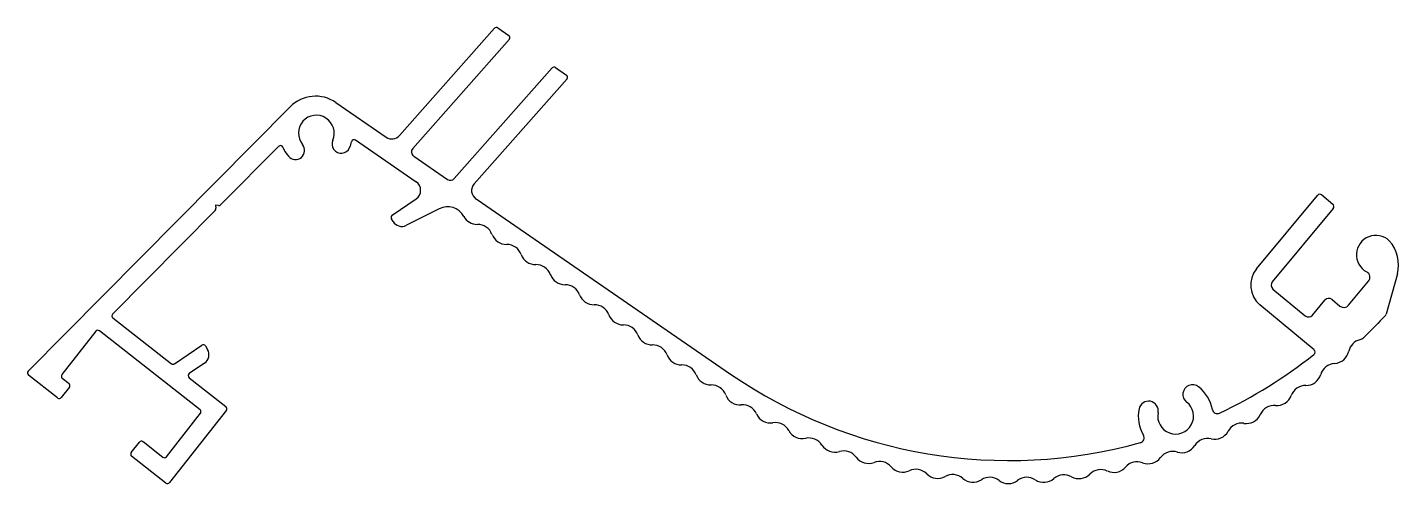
# Model space of a CAD drawing. Extents: x 4 to 138, y 3 to 47.
import ezdxf

# ---------------------------------------------------------------- set-up
doc = ezdxf.new("R2010")
doc.units = 0
doc.layers.get('0').update_dxf_attribs({"linetype": 'CONTINUOUS'})

msp = doc.modelspace()

# ---------------------------------------------------------------- linework, layer by layer
for p, q in [((40.17, 36.73), (49.46, 47.21)), ((49.79, 47.25), (50.86, 46.51)), ((50.91, 46.14), (41.45, 35.46)), ((45.51, 32.52), (55.09, 43.34)), ((55.42, 43.38), (56.5, 42.64)), ((56.55, 42.26), (47.46, 32.01)), ((3.84, 13.67), (29.46, 39.53)), ((33.93, 39.95), (38.86, 36.57)), ((41.79, 32.18), (35.86, 36.26)), ((28.35, 35.67), (22.67, 29.94)), ((41.55, 34.72), (44.86, 32.44)), ((123.98, 23.69), (129.94, 30.87)), ((130.37, 30.92), (131.44, 30.02)), ((22.16, 29.92), (22.21, 29.62)), ((22.45, 29.87), (22.16, 29.92)), ((39.45, 28.93), (41.79, 30.53)), ((44.05, 29.57), (40.84, 27.95)), ((41.79, 30.53), (41.79, 30.53)), ((47.65, 30.52), (72.54, 13.4)), ((131.48, 29.6), (125.52, 22.41)), ((22.14, 29.4), (12.1, 19.27)), ((39.53, 28.33), (39.37, 28.59)), ((137.76, 23.19), (136.67, 19.25)), ((125.59, 21.71), (128.75, 19.09)), ((132.98, 20.13), (134.93, 22.48)), ((129.61, 15.78), (124.32, 20.17)), ((129.45, 19.16), (130.66, 20.62)), ((131.37, 20.69), (132.14, 20.05)), ((12.12, 18.9), (17.85, 14.4)), ((10.47, 17.59), (7.14, 13.34)), ((20.66, 9.91), (10.83, 17.63)), ((18.15, 14.39), (20.83, 16.22)), ((21.19, 16.15), (21.39, 15.81)), ((21.1, 14.47), (19.6, 13.44)), ((6.73, 11.06), (3.87, 13.3)), ((7.88, 12.12), (7.08, 11.1)), ((7.18, 12.99), (7.84, 12.47)), ((19.58, 13.04), (23.19, 10.21)), ((17.37, 5.31), (20.7, 9.56)), ((23.23, 9.86), (17.67, 2.78)), ((13.92, 5.73), (14.72, 6.75)), ((15.08, 6.79), (17.02, 5.27)), ((17.32, 2.74), (13.96, 5.38))]:
    msp.add_line(p, q)
for centre, radius, start, end in [((49.64, 47.05), 0.25, 55.4803, 138.4803), ((50.72, 46.31), 0.25, 318.4803, 55.4803), ((55.28, 43.17), 0.25, 55.4803, 138.4803), ((56.36, 42.43), 0.25, 318.4803, 55.4803), ((31.95, 37.07), 3.5, 55.4803, 135.2697), ((32.03, 36.96), 1.75, 336.3842, 219.6007), ((34.46, 35.9), 0.9, 156.3842, 336.3842), ((35.72, 36.06), 0.25, 55.4803, 166.1819), ((39.42, 37.39), 1, 235.4803, 318.4803), ((28.52, 35.49), 0.25, 22.7449, 135.2697), ((32.03, 36.96), 3.55, 202.7449, 219.5569), ((29.99, 35.28), 0.9, 219.5569, 39.4717), ((32.03, 36.96), 3.55, 336.3842, 346.1819), ((41.83, 35.13), 0.5, 138.6996, 235.4803), ((45.14, 32.85), 0.5, 235.4803, 318.4803), ((41.23, 31.36), 1, 304.3066, 55.4803), ((48.21, 31.34), 1, 138.4803, 235.4803), ((130.18, 30.68), 0.3, 50.5403, 140.5406), ((21.96, 29.58), 0.25, 315.2697, 9.7317), ((22.49, 30.12), 0.25, 260.8074, 315.2697), ((44.86, 27.96), 1.8, 28.4322, 116.6864), ((131.25, 29.79), 0.3, 320.5406, 50.9379), ((39.59, 28.72), 0.25, 124.3066, 211.0124), ((40.39, 28.84), 1, 211.0124, 296.6864), ((47.76, 29.53), 1.5, 208.4322, 270.644), ((47.8, 26.53), 1.5, 20.2009, 90.843), ((50.62, 27.57), 1.5, 200.2332, 270.7274), ((135.65, 25.06), 1.9, 46.1943, 241.8581), ((50.66, 24.57), 1.5, 20.2009, 90.7597), ((134.38, 24.08), 3.49, 345.2066, 42.3558), ((53.47, 25.6), 1.5, 200.2332, 270.644), ((53.51, 22.6), 1.5, 20.2009, 90.843), ((56.33, 23.64), 1.5, 200.2332, 270.7274), ((125.91, 22.1), 2.5, 140.4183, 230.4182), ((134.47, 22.86), 0.6, 320.5407, 61.8581), ((56.37, 20.64), 1.5, 20.1177, 90.7597), ((125.91, 22.1), 0.5, 140.5664, 230.3212), ((59.18, 21.68), 1.5, 200.3167, 270.7274), ((59.22, 18.68), 1.5, 20.2009, 90.7597), ((131.05, 20.3), 0.5, 50.5667, 140.3212), ((132.52, 20.51), 0.6, 230.5408, 320.5407), ((12.28, 19.09), 0.25, 135.2697, 231.872), ((62.04, 19.71), 1.5, 200.2332, 270.7274), ((129.07, 19.48), 0.5, 230.5265, 320.5262), ((704.7, -537), 795, 135.60934, 135.82163), ((136.42, 19.31), 0.25, 315.6093, 344.5157), ((10.67, 17.43), 0.25, 51.8721, 141.8721), ((62.07, 16.71), 1.5, 20.1177, 90.7597), ((20.97, 16.02), 0.25, 30.9965, 124.3072), ((64.89, 17.75), 1.5, 200.3167, 270.7274), ((64.93, 14.75), 1.5, 20.2009, 90.7597), ((134.47, 15.31), 1.5, 104.6513, 167.9985), ((133.83, 17.73), 1, 284.8809, 315.8194), ((20.53, 15.29), 1, 304.3073, 30.9965), ((67.74, 15.79), 1.5, 200.2332, 270.644), ((99.77, 52.99), 48.05, 295.38, 308.3711), ((129.41, 15.55), 0.3, 308.1949, 50.5404), ((131.53, 15.94), 1.5, 273.4195, 347.8048), ((4.02, 13.5), 0.25, 135.2697, 231.8721), ((18.01, 14.6), 0.25, 231.872, 304.3072), ((19.74, 13.24), 0.25, 124.3073, 231.872), ((67.78, 12.79), 1.5, 20.2009, 90.843), ((131.71, 12.94), 1.5, 93.1948, 163.9029), ((7.34, 13.18), 0.25, 141.8721, 231.8721), ((7.68, 12.28), 0.25, 321.872, 51.8721), ((70.6, 13.83), 1.5, 200.2332, 271.0829), ((70.66, 10.83), 1.5, 20.5678, 91.2956), ((99.77, 52.99), 48.05, 235.4803, 285.5155), ((117.73, 11.41), 0.95, 52.1589, 232.159), ((116.07, 9.28), 3.65, 10.4035, 52.1043), ((128.78, 10.78), 1.5, 89.2396, 159.7659), ((128.82, 13.78), 1.5, 269.2396, 343.7643), ((6.88, 11.25), 0.25, 231.8721, 321.872), ((73.47, 11.88), 1.5, 200.7532, 274.6791), ((113.42, 9.8), 0.95, 348.8723, 168.7477), ((125.97, 11.82), 1.5, 265.2761, 339.7658), ((20.5, 9.71), 0.25, 321.8721, 51.8721), ((23.03, 10.02), 0.25, 321.8721, 51.872), ((73.71, 8.89), 1.5, 24.1528, 94.6793), ((76.45, 10.12), 1.5, 204.1528, 278.7469), ((116.07, 9.28), 3.65, 168.8397, 210.4923), ((116.07, 9.28), 1.75, 168.8723, 52.0449), ((120.15, 10.03), 0.5, 190.4035, 295.586), ((122.98, 10.06), 1.5, 261.1033, 335.6264), ((125.72, 8.83), 1.5, 85.0661, 155.7691), ((76.91, 7.16), 1.5, 28.1975, 98.7469), ((122.52, 7.1), 1.5, 81.1035, 151.7826), ((14.92, 6.59), 0.25, 51.8721, 141.872), ((79.55, 8.58), 1.5, 208.2436, 282.7172), ((80.21, 5.65), 1.5, 32.1856, 102.9128), ((112.49, 7.17), 0.5, 285.2691, 30.4924), ((119.21, 5.6), 1.5, 77.0358, 147.5623), ((119.88, 8.52), 1.5, 257.0357, 331.4774), ((14.12, 5.57), 0.25, 141.872, 231.8721), ((82.75, 7.25), 1.5, 212.3912, 286.8501), ((83.62, 4.38), 1.5, 36.3566, 106.9157), ((115.8, 4.34), 1.5, 72.8612, 143.4942), ((116.67, 7.21), 1.5, 253.0739, 327.562), ((17.17, 5.47), 0.25, 231.8721, 321.8721), ((86.04, 6.16), 1.5, 216.3565, 290.8485), ((87.11, 3.36), 1.5, 40.3291, 111.053), ((89.39, 5.3), 1.5, 220.5192, 294.9191), ((90.66, 2.59), 1.5, 44.3475, 115.1186), ((108.75, 2.56), 1.5, 64.7775, 135.3583), ((110.03, 5.28), 1.5, 244.8859, 319.4261), ((112.3, 3.33), 1.5, 68.9, 139.4262), ((113.38, 6.13), 1.5, 248.8999, 323.4942), ((17.47, 2.94), 0.25, 231.8721, 321.8721), ((92.8, 4.69), 1.5, 224.6372, 298.9718), ((94.26, 2.07), 1.5, 48.5602, 119.2018), ((96.25, 4.32), 1.5, 228.56, 303.1542), ((97.89, 1.8), 1.5, 52.6283, 123.1546), ((99.71, 4.19), 1.5, 232.6282, 307.1876), ((101.52, 1.8), 1.5, 56.5375, 127.2574), ((103.17, 4.31), 1.5, 236.8543, 311.2188), ((105.15, 2.05), 1.5, 60.7641, 131.3622), ((106.62, 4.67), 1.5, 240.7639, 315.3583)]:
    msp.add_arc(centre, radius, start, end)

doc.saveas('drawing.dxf')
